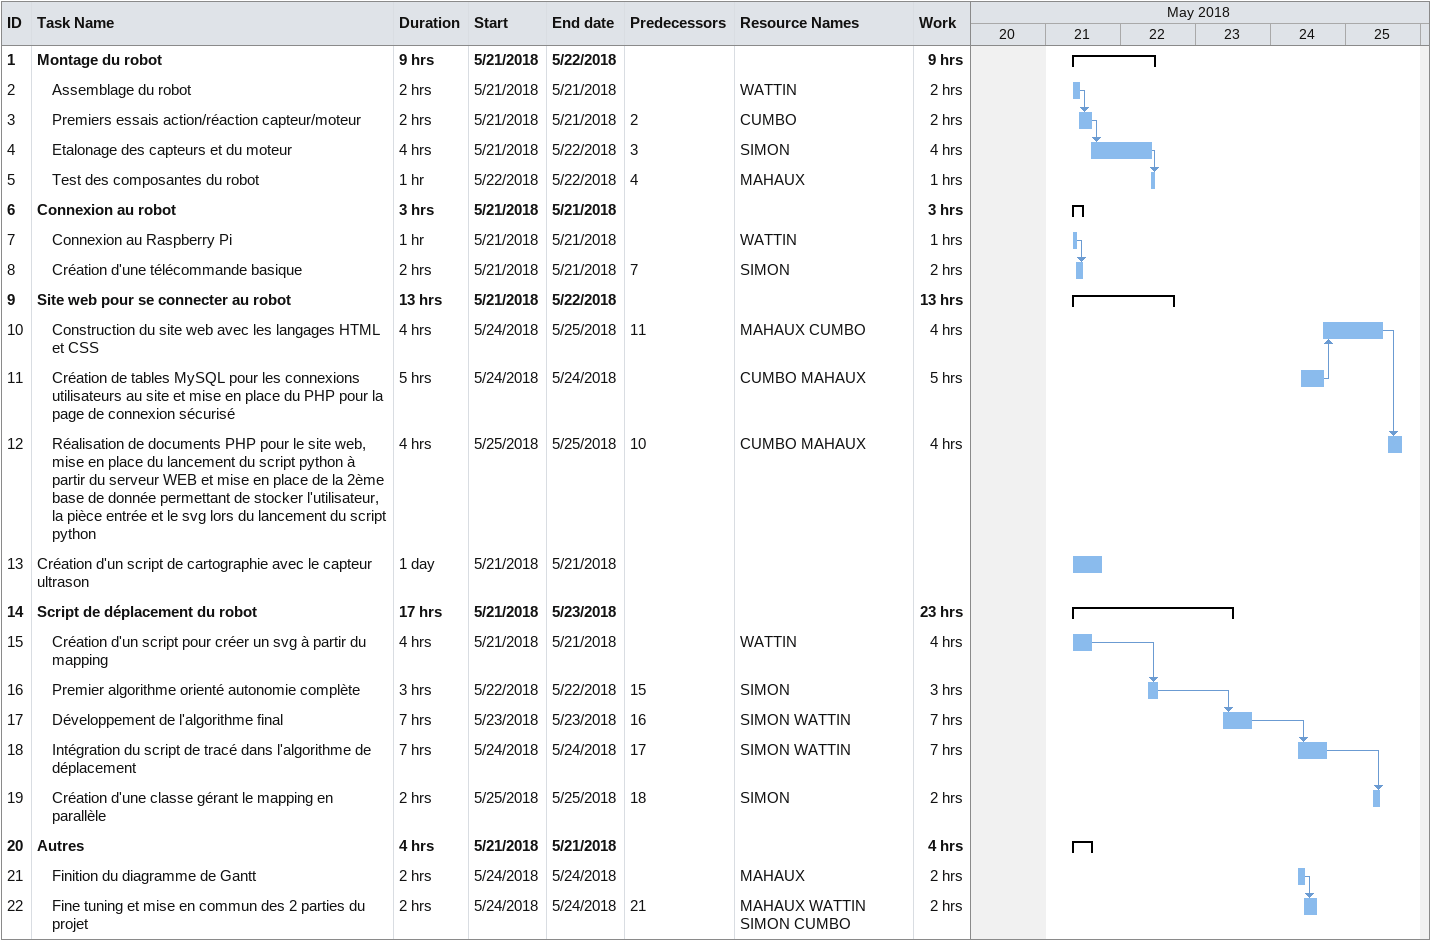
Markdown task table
| ID | Level | Task | Duration | Start | Finish | Predecessors | Resources | Work (h) |
|---|---|---|---|---|---|---|---|---|
| 1 | 1 | **Montage du robot** | 9h | 2018-05-21 | 2018-05-22 |  |  | 9 |
| 2 | 2 | Assemblage du robot | 2h | 2018-05-21 | 2018-05-21 |  | WATTIN | 2 |
| 3 | 2 | Premiers essais action/réaction capteur/moteur | 2h | 2018-05-21 | 2018-05-21 | 2 | CUMBO | 2 |
| 4 | 2 | Etalonage des capteurs et du moteur | 4h | 2018-05-21 | 2018-05-22 | 3 | SIMON | 4 |
| 5 | 2 | Test des composantes du robot | 1h | 2018-05-22 | 2018-05-22 | 4 | MAHAUX | 1 |
| 6 | 1 | **Connexion au robot** | 3h | 2018-05-21 | 2018-05-21 |  |  | 3 |
| 7 | 2 | Connexion au Raspberry Pi | 1h | 2018-05-21 | 2018-05-21 |  | WATTIN | 1 |
| 8 | 2 | Création d'une télécommande basique | 2h | 2018-05-21 | 2018-05-21 | 7 | SIMON | 2 |
| 9 | 1 | **Site web pour se connecter au robot** | 13h | 2018-05-21 | 2018-05-22 |  |  | 13 |
| 10 | 2 | Construction du site web avec les langages HTML et CSS | 4h | 2018-05-24 | 2018-05-25 | 11 | MAHAUX CUMBO | 4 |
| 11 | 2 | Création de tables MySQL pour les connexions utilisateurs au site et mise en place du PHP pour la page de connexion sécurisé | 5h | 2018-05-24 | 2018-05-24 |  | CUMBO MAHAUX | 5 |
| 12 | 2 | Réalisation de documents PHP pour le site web, mise en place du lancement du script python à partir du serveur WEB et mise en place de la 2ème base de donnée permettant de stocker l'utilisateur, la pièce entrée et le svg lors du lancement du script python | 4h | 2018-05-25 | 2018-05-25 | 10 | CUMBO MAHAUX | 4 |
| 13 | 1 | Création d'un script de cartographie avec le capteur ultrason | 1d | 2018-05-21 | 2018-05-21 |  |  |  |
| 14 | 1 | **Script de déplacement du robot** | 17h | 2018-05-21 | 2018-05-23 |  |  | 23 |
| 15 | 2 | Création d'un script pour créer un svg à partir du mapping | 4h | 2018-05-21 | 2018-05-21 |  | WATTIN | 4 |
| 16 | 2 | Premier algorithme orienté autonomie complète | 3h | 2018-05-22 | 2018-05-22 | 15 | SIMON | 3 |
| 17 | 2 | Développement de l'algorithme final | 7h | 2018-05-23 | 2018-05-23 | 16 | SIMON WATTIN | 7 |
| 18 | 2 | Intégration du script de tracé dans l'algorithme de déplacement | 7h | 2018-05-24 | 2018-05-24 | 17 | SIMON WATTIN | 7 |
| 19 | 2 | Création d'une classe gérant le mapping en parallèle | 2h | 2018-05-25 | 2018-05-25 | 18 | SIMON | 2 |
| 20 | 1 | **Autres** | 4h | 2018-05-21 | 2018-05-21 |  |  | 4 |
| 21 | 2 | Finition du diagramme de Gantt | 2h | 2018-05-24 | 2018-05-24 |  | MAHAUX | 2 |
| 22 | 2 | Fine tuning et mise en commun des 2 parties du projet | 2h | 2018-05-24 | 2018-05-24 | 21 | MAHAUX WATTIN SIMON CUMBO | 2 |
